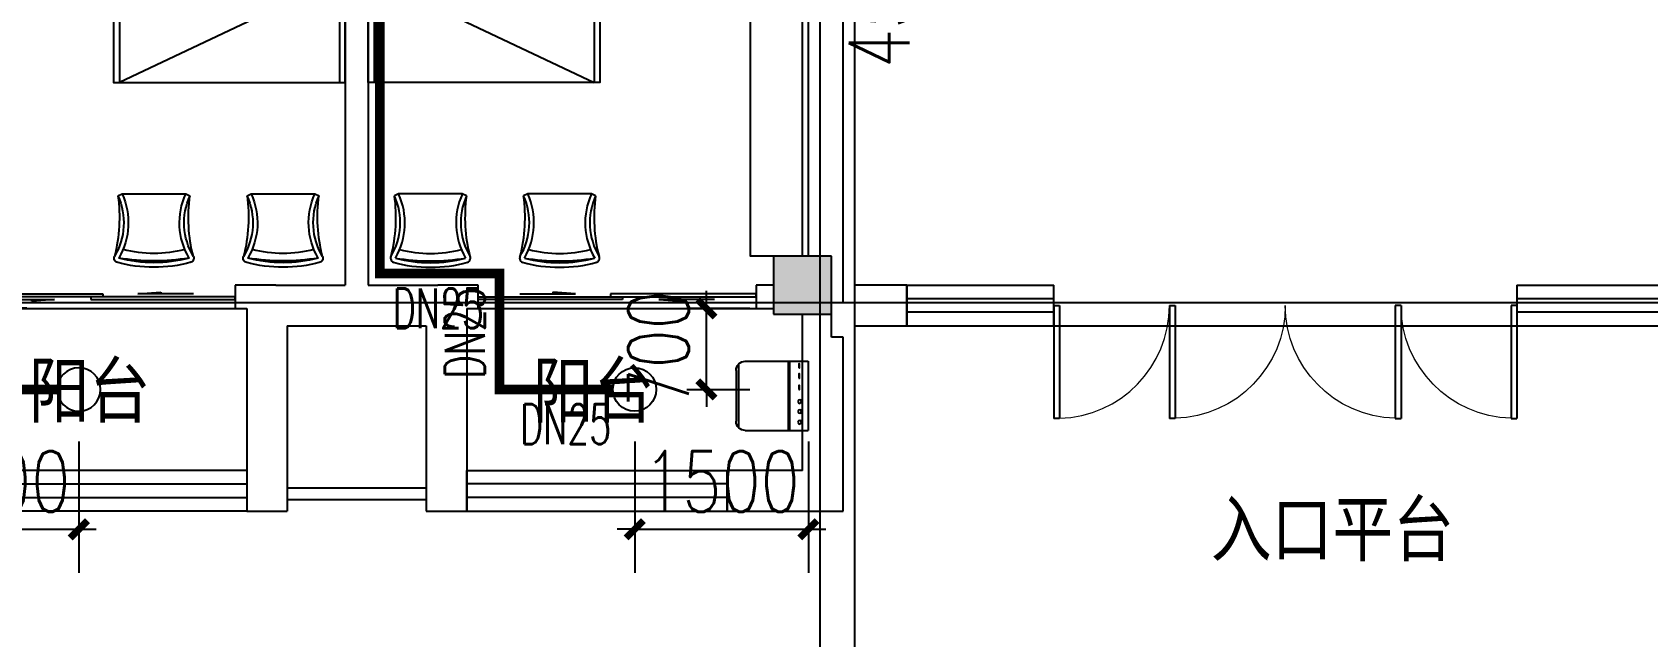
# Model space of a CAD drawing. Extents: x 0 to 2838408, y -923048 to 203859.
# Drawn here: x 2722460 to 2736413, y -410060 to -404842 of the extents above; entities that cross this region are included whole.
import ezdxf

# ---------------------------------------------------------------- set-up
doc = ezdxf.new("R2010")
doc.units = 0
doc.header["$LTSCALE"] = 1000
for name, color, linetype in [('A-Fixt', 81, 'Continuous'), ('COLUMN', 9, 'Continuous'), ('DIM_喷淋', 3, 'Continuous'), ('DOTE', 8, 'Continuous'), ('E2-栏杆', 92, 'Continuous'), ('EQUIP_喷头', 7, 'Continuous'), ('PIPE-喷淋', 6, 'Continuous'), ('PUB_HATCH', 8, 'Continuous'), ('PUB_TEXT', 7, 'Continuous'), ('TEXT_喷淋', 7, 'Continuous'), ('TWT_DIM', 3, 'Continuous'), ('WALL', 9, 'Continuous'), ('WINDOW', 4, 'Continuous'), ('XREF', 8, 'Continuous'), ('配景', 3, 'Continuous')]:
    doc.layers.add(name, color=color, linetype=linetype)
doc.styles.add('_TCH_DIM_T3', font='SIMPLEX', dxfattribs={"width": 0.75, "bigfont": 'HZTXT'})
doc.styles.add('_TWT_PIPEDN', font='SIMPLEX', dxfattribs={"width": 0.8, "height": 2.3, "bigfont": 'HZTXT'})
doc.styles.get("Standard").update_dxf_attribs({"font": 'geniso.shx', "bigfont": 'hztxt.shx'})
doc.dimstyles.new('_TWT_ARCH&&150', dxfattribs={"dimtxt": 525, "dimasz": 150, "dimexe": 375, "dimexo": 450, "dimgap": 150, "dimtad": 1, "dimdec": 0, "dimzin": 0, "dimdsep": 46, "dimtxsty": '_TCH_DIM_T3', "dimblk": 'ARCHTICK', "dimcen": 0.09, "dimclrt": 7, "dimazin": 2, "dimtfac": 1, "dimtdec": 0, "dimtix": 1, "dimtmove": 2, "dimatfit": 3, "dimfxl": 1, "dimtolj": 1, "dimtzin": 0, "dimarcsym": 0})

# ---------------------------------------------------------------- blocks, each defined once
blk = doc.blocks.new('单人床')
at = {"layer": 'A-Fixt'}
for p, q in [((47774, 13973), (48674, 13973)), ((47774, 12073), (48674, 13973)), ((47774, 12073), (48674, 12073))]:
    blk.add_line(p, q, dxfattribs=at)
blk.add_lwpolyline([(47774, 14023), (48674, 14023), (48674, 12023), (47774, 12023), (47774, 14023)], dxfattribs=at)
blk = doc.blocks.new('CH_AP01')
for p, q in [((-311, 17), (-275, 0)), ((-275, 0), (275, 0)), ((275, 0), (311, 17))]:
    blk.add_line(p, q)
for centre, radius, start, end in [((-307, 555), 37.8, 100.1859, 202.8359), ((0, -579), 1213, 74.7104, 105.2896), ((0, -579), 1173, 75.0287, 104.9713), ((0, -1278), 1857, 80.611, 99.389), ((307, 555), 37.8, 337.1641, 79.8141), ((-1658, 202), 1360, 352.1659, 14.4283), ((-824, 250), 563, 335.5038, 31.0903), ((-824, 250), 603, 335.5038, 30.2691), ((0, -579), 1093, 75.8767, 104.1233), ((824, 250), 603, 149.7309, 204.4962), ((824, 250), 563, 148.9097, 204.4962), ((1658, 202), 1360, 165.5717, 187.8341)]:
    blk.add_arc(centre, radius, start, end)
blk = doc.blocks.new('A$C61295E98')
at = {"color": 3}
for p, q in [((544, 598), (0, 598)), ((0, 598), (0, 0)), ((161, 598), (161, 0)), ((170, 0), (170, 598)), ((603, 572), (603, 26)), ((624, 518), (624, 80)), ((544, 0), (0, 0))]:
    blk.add_line(p, q, dxfattribs=at)
for points in [[(82, 540), (75, 540), (75, 577), (82, 577)], [(82, 453), (75, 453), (75, 490), (82, 490)], [(82, 353), (75, 353), (75, 389), (82, 389)]]:
    blk.add_lwpolyline(points, close=True, dxfattribs=at)
for centre in [(74, 250), (74, 164), (74, 71)]:
    blk.add_circle(centre, 15.7, dxfattribs=at)
for centre, start, end in [((544, 518), 360, 90), ((544, 80), 270, 0)]:
    blk.add_arc(centre, 80, start, end, dxfattribs=at)
blk = doc.blocks.new('宿舍')
at = {"layer": 'A-Fixt'}
for p, q in [((47854, 13802), (48354, 15702)), ((48354, 13802), (47854, 15702)), ((47854, 13802), (48354, 13802))]:
    blk.add_line(p, q, dxfattribs=at)
for points in [[(47854, 8602), (48354, 8602), (48354, 15702), (47854, 15702)], [(47854, 10676), (47970, 10676), (47970, 11743), (47854, 11743)]]:
    blk.add_lwpolyline(points, close=True, dxfattribs=at)
at = {"xscale": -1, "rotation": 90}
for p in [(63677, 60475), (63677, 58775)]:
    blk.add_blockref('单人床', p, dxfattribs=at)
at = {"layer": 'A-Fixt', "xscale": -1, "rotation": 180}
for p in [(50002, 9140), (51117, 9140)]:
    blk.add_blockref('CH_AP01', p, dxfattribs=at)
at = {"layer": '配景', "color": 252}
blk.add_blockref('A$C61295E98', (47854, 7097), dxfattribs=at)
blk = doc.blocks.new('$WINLIB2D$00000001')
at = {"color": 0}
for points in [[(-0.5, 0.5), (-0.5, -0.5)], [(-0.5, 0.5), (0.5, 0.5)], [(0.5, -0.5), (0.5, 0.5)], [(0.5, 0.1667), (-0.5, 0.1667)], [(0.5, -0.1667), (-0.5, -0.1667)], [(-0.5, -0.5), (0.5, -0.5)]]:
    blk.add_lwpolyline(points, dxfattribs=at)
blk = doc.blocks.new('$DorLib2D$00000131')
at = {"color": 0, "linetype": 'Continuous'}
for p, q in [((0.15, 0.125), (0.2319, 0.1973)), ((0.2319, 0.1973), (0.2319, 0.125)), ((-0.5, 0.125), (-0.5, 0)), ((0.0192, 0.125), (-0.5, 0.125)), ((0.0192, 0), (0.0192, 0.125)), ((0.35, 0.125), (0.15, 0.125)), ((-0.5, 0), (0.0192, 0)), ((-0.024, 0), (0.5, 0)), ((-0.024, -0.125), (-0.024, 0)), ((0.5, 0), (0.5, -0.125)), ((-0.35, -0.125), (-0.15, -0.125)), ((-0.2319, -0.1973), (-0.2319, -0.125)), ((-0.15, -0.125), (-0.2319, -0.1973)), ((0.5, -0.125), (-0.024, -0.125))]:
    blk.add_line(p, q, dxfattribs=at)
blk = doc.blocks.new('$DorLib2D$00000001')
for p, q in [((0.45, 0.975), (0.5, 0.975)), ((0.45, 0), (0.45, 0.975)), ((0.5, 0), (0.5, 0.975)), ((0.5, 0), (0.45, 0))]:
    blk.add_line(p, q)
at = {"lineweight": 13}
blk.add_arc((0.475, 0), 0.975, 91.4693, 180, dxfattribs=at)
blk = doc.blocks.new('$DorLib2D$00000002')
for p, q in [((-0.5, 0), (-0.5, 0.4875)), ((-0.475, 0.4875), (-0.5, 0.4875)), ((-0.475, 0), (-0.475, 0.4875)), ((0.475, 0), (0.475, 0.4875)), ((0.475, 0.4875), (0.5, 0.4875)), ((0.5, 0), (0.5, 0.4875)), ((-0.5, 0), (-0.475, 0)), ((0.5, 0), (0.475, 0))]:
    blk.add_line(p, q)
at = {"lineweight": 13}
for centre, start, end in [((-0.4875, 0), 0, 88.53072), ((0.4875, 0), 91.46928, 180)]:
    blk.add_arc(centre, 0.4875, start, end, dxfattribs=at)
blk = doc.blocks.new('2F1')
at = {"layer": 'PUB_HATCH'}
blk.add_hatch(color=256, dxfattribs=at).paths.add_polyline_path([(2392816.7, -407275.2), (2393316.7, -407275.2), (2393316.7, -406775.2), (2392816.7, -406775.2)])
at = {"layer": 'COLUMN'}
for p, q in [((2393316.7, -406775.2), (2392816.7, -406775.2)), ((2392816.7, -406775.2), (2392816.7, -407275.2)), ((2393316.7, -407275.2), (2393316.7, -406775.2)), ((2392816.7, -407275.2), (2393316.7, -407275.2))]:
    blk.add_line(p, q, dxfattribs=at)
at = {"layer": 'DOTE'}
for p, q in [((2393216.7, -327575.2), (2393216.7, -410775.2)), ((2393516.7, -327575.2), (2393516.7, -410775.2)), ((2343216.7, -407175.2), (2453916.7, -407175.2)), ((2343216.7, -407175.2), (2453916.7, -407175.2))]:
    blk.add_line(p, q, dxfattribs=at)
at = {"layer": 'E2-栏杆'}
for points in [[(2388616.7, -408775.2), (2389816.7, -408775.2)], [(2388616.7, -408875.2), (2389816.7, -408875.2)]]:
    blk.add_lwpolyline(points, dxfattribs=at)
at = {"layer": 'WALL'}
for p, q in [((2389116.7, -402075.2), (2389116.7, -407025.2)), ((2389316.7, -402075.2), (2389316.7, -407025.2)), ((2393066.7, -406775.2), (2393066.7, -404675.2)), ((2393416.7, -407175.2), (2393416.7, -404675.2)), ((2388516.7, -407025.2), (2388166.7, -407025.2)), ((2388166.7, -407025.2), (2388166.7, -407225.2)), ((2388516.7, -407025.2), (2389116.7, -407025.2)), ((2389316.7, -407025.2), (2389916.7, -407025.2)), ((2390266.7, -407025.2), (2389916.7, -407025.2)), ((2390266.7, -407225.2), (2390266.7, -407025.2)), ((2392816.7, -407025.2), (2392666.7, -407025.2)), ((2392666.7, -407025.2), (2392666.7, -407225.2)), ((2393966.7, -407025.2), (2393516.7, -407025.2)), ((2393516.7, -407025.2), (2393516.7, -407375.2)), ((2393966.7, -407375.2), (2393966.7, -407025.2)), ((2388166.7, -407225.2), (2388266.7, -407225.2)), ((2388266.7, -407225.2), (2388266.7, -408625.2)), ((2390166.7, -407225.2), (2390266.7, -407225.2)), ((2390166.7, -407225.2), (2390166.7, -408625.2)), ((2392666.7, -407225.2), (2392816.7, -407225.2)), ((2393316.7, -407175.2), (2393416.7, -407175.2)), ((2388616.7, -407375.2), (2389216.7, -407375.2)), ((2388616.7, -407375.2), (2388616.7, -408975.2)), ((2389216.7, -407375.2), (2389816.7, -407375.2)), ((2389816.7, -407375.2), (2389816.7, -408975.2)), ((2393066.7, -407475.2), (2393066.7, -407275.2)), ((2393316.7, -407475.2), (2393316.7, -407275.2)), ((2393516.7, -407375.2), (2393966.7, -407375.2)), ((2393066.7, -408625.2), (2393066.7, -407475.2)), ((2393416.7, -407475.2), (2393316.7, -407475.2)), ((2393416.7, -408975.2), (2393416.7, -407475.2)), ((2388266.7, -408625.2), (2388266.7, -408975.2)), ((2390166.7, -408975.2), (2390166.7, -408625.2)), ((2393066.7, -408625.2), (2392416.7, -408625.2)), ((2392416.7, -408625.2), (2392416.7, -408975.2)), ((2388266.7, -408975.2), (2388616.7, -408975.2)), ((2389816.7, -408975.2), (2390166.7, -408975.2)), ((2392416.7, -408975.2), (2393416.7, -408975.2))]:
    blk.add_line(p, q, dxfattribs=at)
at = {"layer": 'WINDOW'}
for p, q in [((2385766.7, -407225.2), (2388166.7, -407225.2)), ((2390266.7, -407225.2), (2392666.7, -407225.2)), ((2395236.7, -407375.2), (2396236.7, -407375.2)), ((2396236.7, -407375.2), (2398236.7, -407375.2)), ((2398236.7, -407375.2), (2399236.7, -407375.2))]:
    blk.add_line(p, q, dxfattribs=at)
blk.add_blockref('宿舍', (2337462.9, -415376.9))
at = {"xscale": -1, "rotation": 359.9999999999999}
blk.add_blockref('宿舍', (2440970.6, -415376.9), dxfattribs=at)
at = {"layer": 'WINDOW'}
for name, p, xscale, yscale, zscale in [('$DorLib2D$00000131', (2386966.7, -407125.2), -2400, -200, -2400), ('$DorLib2D$00000131', (2391466.7, -407125.2), 2400, -200, 2400), ('$WINLIB2D$00000001', (2394601.7, -407200.2), 1270.000000000466, 350, 1270.000000000466), ('$WINLIB2D$00000001', (2400089.2, -407200.2), 1705.000000023516, 350, 1705.000000023516), ('$DorLib2D$00000001', (2395736.7, -407200.2), -1000, -1000, -1000), ('$DorLib2D$00000002', (2397236.7, -407200.2), 2000, -2000, 2000), ('$DorLib2D$00000001', (2398736.7, -407200.2), 1000, -1000, 1000), ('$WINLIB2D$00000001', (2387141.7, -408800.2), -2249.999999993481, 350, -2249.999999993481), ('$WINLIB2D$00000001', (2391291.7, -408800.2), 2249.999999993481, 350, 2249.999999993481)]:
    blk.add_blockref(name, p, dxfattribs=dict(at, xscale=xscale, yscale=yscale, zscale=zscale))
at = {"layer": 'PUB_TEXT'}
for s, p in [('阳台', (2386384.5, -408213.3)), ('阳台', (2390737.8, -408213.3)), ('入口平台', (2396593.5, -409409.4))]:
    blk.add_text(s, height=525, dxfattribs=at).set_placement(p)
blk = doc.blocks.new('_ArchTick')
at = {"color": 0, "linetype": 'ByBlock', "const_width": 0.4}
blk.add_lwpolyline([(-0.5, -0.5), (0.5, 0.5)], dxfattribs=at)
blk = doc.blocks.new('*D1637')
at = {"layer": 'Defpoints', "color": 0, "linetype": 'ByBlock', "transparency": 16777216}
for p in [(2721363, -407925), (2722863, -407925), (2722863, -409133)]:
    blk.add_point(p, dxfattribs=at)
at = {"layer": 'TWT_DIM', "color": 0, "linetype": 'ByBlock', "lineweight": -2, "transparency": 16777216}
for p, q in [((2721363, -408375), (2721363, -409508)), ((2722863, -408375), (2722863, -409508)), ((2721363, -409133), (2721213, -409133)), ((2721363, -409133), (2722863, -409133)), ((2722863, -409133), (2723013, -409133))]:
    blk.add_line(p, q, dxfattribs=at)
at = {"layer": 'TWT_DIM', "color": 0, "linetype": 'ByBlock', "lineweight": -2, "transparency": 16777216, "xscale": 150, "yscale": 150, "zscale": 150}
blk.add_blockref('_ArchTick', (2721363, -409133), dxfattribs=at)
at = {"layer": 'TWT_DIM', "color": 0, "linetype": 'ByBlock', "lineweight": -2, "transparency": 16777216, "xscale": 150, "yscale": 150, "zscale": 150, "rotation": 180}
blk.add_blockref('_ArchTick', (2722863, -409133), dxfattribs=at)
at = {"layer": 'TWT_DIM', "color": 7, "linetype": 'ByBlock', "transparency": 16777216, "insert": (2722113, -408720), "char_height": 525, "attachment_point": 5, "style": '_TCH_DIM_T3'}
blk.add_mtext('\\A1;1500', dxfattribs=at)
blk = doc.blocks.new('*D1638')
at = {"layer": 'Defpoints', "color": 0, "linetype": 'ByBlock', "transparency": 16777216}
for p in [(2722244, -407225), (2722863, -407225), (2722863, -407925)]:
    blk.add_point(p, dxfattribs=at)
at = {"layer": 'TWT_DIM', "color": 0, "linetype": 'ByBlock', "lineweight": -2, "transparency": 16777216}
for p, q in [((2722244, -407225), (2722244, -407075)), ((2722413, -407225), (2721869, -407225)), ((2722244, -407925), (2722244, -407225)), ((2722413, -407925), (2721869, -407925)), ((2722244, -407925), (2722244, -408075))]:
    blk.add_line(p, q, dxfattribs=at)
at = {"layer": 'TWT_DIM', "color": 0, "linetype": 'ByBlock', "lineweight": -2, "transparency": 16777216, "xscale": 150, "yscale": 150, "zscale": 150}
for p, rotation in [((2722244, -407225), 270), ((2722244, -407925), 90)]:
    blk.add_blockref('_ArchTick', p, dxfattribs=dict(at, rotation=rotation))
at = {"layer": 'TWT_DIM', "color": 7, "linetype": 'ByBlock', "transparency": 16777216, "insert": (2721831, -407575), "char_height": 525, "attachment_point": 5, "rotation": 90, "style": '_TCH_DIM_T3'}
blk.add_mtext('\\A1;700', dxfattribs=at)
blk = doc.blocks.new('*D1656')
at = {"layer": 'Defpoints', "color": 0, "linetype": 'ByBlock', "transparency": 16777216}
for p in [(2727663, -407925), (2729163, -407925), (2729163, -409133)]:
    blk.add_point(p, dxfattribs=at)
at = {"layer": 'TWT_DIM', "color": 0, "linetype": 'ByBlock', "lineweight": -2, "transparency": 16777216}
for p, q in [((2727663, -408375), (2727663, -409508)), ((2729163, -408375), (2729163, -409508)), ((2727663, -409133), (2727513, -409133)), ((2727663, -409133), (2729163, -409133)), ((2729163, -409133), (2729313, -409133))]:
    blk.add_line(p, q, dxfattribs=at)
at = {"layer": 'TWT_DIM', "color": 0, "linetype": 'ByBlock', "lineweight": -2, "transparency": 16777216, "xscale": 150, "yscale": 150, "zscale": 150}
blk.add_blockref('_ArchTick', (2727663, -409133), dxfattribs=at)
at = {"layer": 'TWT_DIM', "color": 0, "linetype": 'ByBlock', "lineweight": -2, "transparency": 16777216, "xscale": 150, "yscale": 150, "zscale": 150, "rotation": 180}
blk.add_blockref('_ArchTick', (2729163, -409133), dxfattribs=at)
at = {"layer": 'TWT_DIM', "color": 7, "linetype": 'ByBlock', "transparency": 16777216, "insert": (2728413, -408720), "char_height": 525, "attachment_point": 5, "style": '_TCH_DIM_T3'}
blk.add_mtext('\\A1;1500', dxfattribs=at)
blk = doc.blocks.new('*D1657')
at = {"layer": 'Defpoints', "color": 0, "linetype": 'ByBlock', "transparency": 16777216}
for p in [(2727663, -407225), (2728282, -407225), (2727663, -407925)]:
    blk.add_point(p, dxfattribs=at)
at = {"layer": 'TWT_DIM', "color": 0, "linetype": 'ByBlock', "lineweight": -2, "transparency": 16777216}
for p, q in [((2728282, -407225), (2728282, -407075)), ((2728113, -407225), (2728657, -407225)), ((2728282, -407925), (2728282, -407225)), ((2728113, -407925), (2728657, -407925)), ((2728282, -407925), (2728282, -408075))]:
    blk.add_line(p, q, dxfattribs=at)
at = {"layer": 'TWT_DIM', "color": 0, "linetype": 'ByBlock', "lineweight": -2, "transparency": 16777216, "xscale": 150, "yscale": 150, "zscale": 150}
for p, rotation in [((2728282, -407225), 270), ((2728282, -407925), 90)]:
    blk.add_blockref('_ArchTick', p, dxfattribs=dict(at, rotation=rotation))
at = {"layer": 'TWT_DIM', "color": 7, "linetype": 'ByBlock', "transparency": 16777216, "insert": (2727869, -407575), "char_height": 525, "attachment_point": 5, "rotation": 90, "style": '_TCH_DIM_T3'}
blk.add_mtext('\\A1;700', dxfattribs=at)
blk = doc.blocks.new('*D1927')
at = {"layer": 'Defpoints', "color": 0, "linetype": 'ByBlock', "transparency": 16777216}
for p in [(2730113, -403775), (2730663, -403775), (2730663, -404225)]:
    blk.add_point(p, dxfattribs=at)
at = {"layer": 'DIM_喷淋', "color": 0, "linetype": 'ByBlock', "lineweight": -2, "transparency": 16777216}
for p, q in [((2730213, -403775), (2729738, -403775)), ((2730113, -404225), (2730113, -403775)), ((2730213, -404225), (2729738, -404225))]:
    blk.add_line(p, q, dxfattribs=at)
at = {"layer": 'DIM_喷淋', "color": 0, "linetype": 'ByBlock', "lineweight": -2, "transparency": 16777216, "xscale": 150, "yscale": 150, "zscale": 150}
for p, rotation in [((2730113, -403775), 90), ((2730113, -404225), 270)]:
    blk.add_blockref('_ArchTick', p, dxfattribs=dict(at, rotation=rotation))
at = {"layer": 'DIM_喷淋', "color": 7, "linetype": 'ByBlock', "transparency": 16777216, "insert": (2729775, -404645), "char_height": 525, "attachment_point": 5, "rotation": 90, "style": '_TCH_DIM_T3'}
blk.add_mtext('\\A1;450', dxfattribs=at)
blk = doc.blocks.new('$TwtSys$00000125')
blk.add_circle((0, 0, 0), 1)

msp = doc.modelspace()

# ---------------------------------------------------------------- hatches: boundary and pattern name
at = {"layer": 'PIPE-喷淋', "linetype": 'ByBlock'}
for points in [[(2725462.5, -406925.2), (2725421.3, -406925.2), (2725421.3, -406966.5)], [(2725462.5, -406925.2), (2725462.5, -406966.5), (2725421.3, -406966.5)], [(2726495.8, -406925.2), (2726537, -406925.2), (2726537, -406884)], [(2726495.8, -406925.2), (2726495.8, -406884), (2726537, -406884)], [(2726495.8, -407925.2), (2726454.5, -407925.2), (2726454.5, -407966.5)], [(2726495.8, -407925.2), (2726495.8, -407966.5), (2726454.5, -407966.5)]]:
    msp.add_hatch(color=256, dxfattribs=at).paths.add_polyline_path(points)

# ---------------------------------------------------------------- linework, layer by layer
at = {"layer": 'PIPE-喷淋', "linetype": 'ByBlock', "ltscale": 1.5, "const_width": 82.5}
for points in [[(2725462.5, -401735.7), (2725462.5, -406925.2)], [(2725462.5, -406925.2), (2726495.8, -406925.2)], [(2726495.8, -406925.2), (2726495.8, -407925.2)], [(2719850, -407925.2), (2722675, -407925.2)], [(2726495.8, -407925.2), (2727475, -407925.2)]]:
    msp.add_lwpolyline(points, dxfattribs=at)

# ---------------------------------------------------------------- block references
at = {"layer": 'EQUIP_喷头', "linetype": 'ByBlock', "xscale": 187.5, "yscale": -187.5, "zscale": 187.5}
msp.add_blockref('$TwtSys$00000125', (2722862.5, -407925.2), dxfattribs=at)
at = {"layer": 'EQUIP_喷头', "linetype": 'ByBlock', "xscale": 187.5, "yscale": 187.5, "zscale": 187.5, "rotation": 180}
msp.add_blockref('$TwtSys$00000125', (2727662.5, -407925.2), dxfattribs=at)
at = {"layer": 'XREF'}
msp.add_blockref('2F1', (336045.8, 0), dxfattribs=at)

# ---------------------------------------------------------------- texts
at = {"layer": 'TEXT_喷淋', "color": 251, "linetype": 'ByBlock', "style": '_TWT_PIPEDN', "width": 0.64}
for p in [(2725574.4, -407397.7), (2726674.4, -408397.7)]:
    msp.add_text('DN25', height=345, dxfattribs=at).set_placement(p)
msp.add_text('DN25', height=345, rotation=90, dxfattribs=at).set_placement((2726368.3, -407830))

# ---------------------------------------------------------------- dimensions: what is measured, and where the dimension line sits
at = {"layer": 'DIM_喷淋', "linetype": 'ByBlock'}
dim = msp.add_linear_dim(base=(2730112.5, -403775.2), p1=(2730662.5, -404225.2), p2=(2730662.5, -403775.2), angle=90, dimstyle='_TWT_ARCH&&150', dxfattribs=at)
dim.commit()
dim.dimension.update_dxf_attribs({"geometry": '*D1927', "text_midpoint": (2729775, -404645.2), "dimtype": 129})
at = {"layer": 'TWT_DIM', "linetype": 'ByBlock'}
for p1, p2, distance, picture, middle in [((2722862.5, -407925.2), (2722862.5, -407225.2), 619, '*D1638', (2721831, -407575.2)), ((2727662.5, -407925.2), (2727662.5, -407225.2), -619, '*D1657', (2727869, -407575.2)), ((2721362.5, -407925.2), (2722862.5, -407925.2), -1207.4, '*D1637', (2722112.5, -408720.2)), ((2727662.5, -407925.2), (2729162.5, -407925.2), -1207.4, '*D1656', (2728412.5, -408720.2))]:
    dim = msp.add_aligned_dim(p1=p1, p2=p2, distance=distance, dimstyle='_TWT_ARCH&&150', dxfattribs=at)
    dim.commit()
    dim.dimension.update_dxf_attribs({"geometry": picture, "text_midpoint": middle})

doc.saveas('drawing.dxf')
